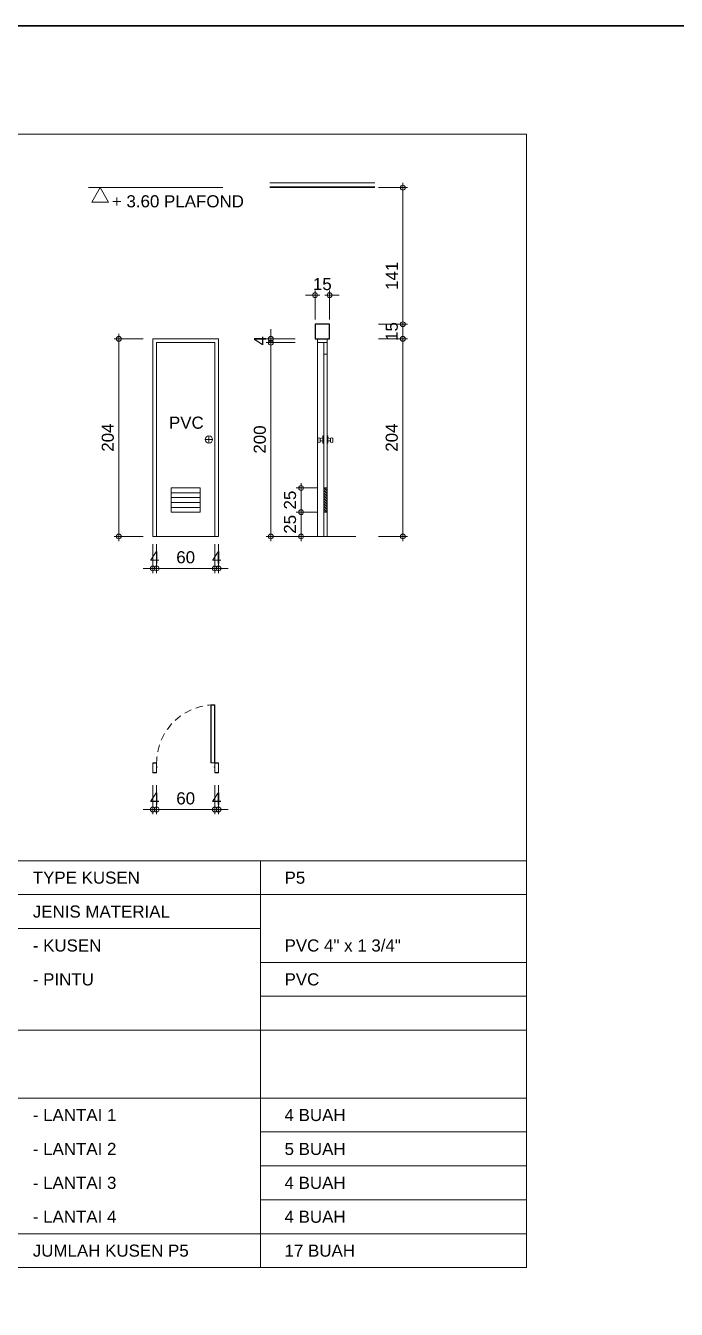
# Model space of a CAD drawing. Header units: millimetres. Extents: x -11 to 1625, y -267 to 180.
# Drawn here: x 1052.57 to 1066.01, y -19.5 to 7 of the extents above; entities that cross this region are included whole.
import ezdxf
from ezdxf.enums import TextEntityAlignment as Align

# ---------------------------------------------------------------- set-up
doc = ezdxf.new("R2010")
doc.units = ezdxf.units.MM
doc.linetypes.add('HIDDEN', pattern=[0.375, 0.25, -0.125])
for name, color, linetype, lineweight in [('ars', 11, 'Continuous', 5), ('blk', 1, 'Continuous', 30), ('GRS KOP', 1, 'Continuous', 35), ('kop', 7, 'Continuous', 20), ('kus', 63, 'Continuous', 15), ('lan', 7, 'Continuous', 15), ('not', 7, 'Continuous', 20), ('pla', 213, 'Continuous', 15), ('u', 6, 'Continuous', 20)]:
    doc.layers.add(name, color=color, linetype=linetype, lineweight=lineweight)
doc.styles.add('BARU', font='complex.shx')
doc.styles.add('S', font='SIMPLEX', dxfattribs={"width": 1.1})
doc.styles.get("Standard").update_dxf_attribs({"font": 'ARIALUNI.TTF'})
doc.dimstyles.new('SK 50', dxfattribs={"dimtxt": 0.25, "dimasz": 0.1, "dimexe": 0, "dimexo": 0, "dimgap": 0.1, "dimtad": 1, "dimdec": 0, "dimlfac": 50, "dimzin": 12, "dimdsep": 46, "dimtxsty": 'Standard', "dimblk": 'BULAT', "dimcen": 0.1, "dimclrd": 256, "dimclre": 256, "dimclrt": 256, "dimadec": 0, "dimazin": 3, "dimtfac": 1, "dimtdec": 0, "dimtofl": 0, "dimtmove": 0, "dimatfit": 3, "dimldrblk": 'BULAT', "dimfxl": 0, "dimtolj": 1, "dimtzin": 0, "dimlwd": -1, "dimlwe": -1, "dimarcsym": 0})

# ---------------------------------------------------------------- blocks, each defined once
blk = doc.blocks.new('kop')
at = {"layer": 'GRS KOP'}
blk.add_lwpolyline([(1, 54), (83, 54), (83, 1), (1, 1)], close=True, dxfattribs=at)
at = {"layer": 'kop', "style": 'BARU', "flags": 4}
for p, height in [((73.8, 5.4), 0.35), ((80.303, 5.382), 0.25), ((73.8, 4.9), 0.35), ((80.303, 4.882), 0.25), ((73.8, 4.4), 0.35), ((80.303, 4.382), 0.25)]:
    blk.add_attdef('-', p, '', height=height, dxfattribs=at)
at = {"layer": 'kop', "flags": 4}
for tag, p in [('AR-00', (78.057, 2.648)), ('00', (81.238, 2.647))]:
    blk.add_attdef(tag, text='', height=0.35, dxfattribs=at).set_placement(p, align=Align.MIDDLE)
blk = doc.blocks.new('P 60')
at = {"linetype": 'HIDDEN', "ltscale": 0.3}
blk.add_lwpolyline([(-0.64, 0.1, -0.414214), (-0.04, 0.7, -1.303225)], format="xyb", dxfattribs=at)
for points in [[(-0.04, 0.7), (-0.04, 0.1), (-0.08, 0.1), (-0.08, 0.7)], [(-0.042, 0.698), (-0.042, 0.102), (-0.078, 0.102), (-0.078, 0.698)], [(-0.635, 0.06), (-0.64, 0.06), (-0.64, 0.061), (-0.64, 0.1), (-0.68, 0.1), (-0.68, 0), (-0.64, 0), (-0.64, 0.056), (-0.635, 0.058)], [(-0.642, 0.002), (-0.678, 0.002), (-0.678, 0.098), (-0.642, 0.098)], [(-0.045, 0.06), (-0.04, 0.06), (-0.04, 0.061), (-0.04, 0.1), (0, 0.1), (0, 0), (-0.04, 0), (-0.04, 0.056), (-0.045, 0.058)], [(-0.038, 0.002), (-0.002, 0.002), (-0.002, 0.098), (-0.038, 0.098)]]:
    blk.add_lwpolyline(points, close=True)
blk = doc.blocks.new('BULAT')
for p, q in [((-1, 0), (1, 0)), ((0, -1), (0, 1))]:
    blk.add_line(p, q)
blk.add_circle((0, 0), 0.5)
blk = doc.blocks.new('*D1740')
at = {"layer": 'Defpoints', "color": 0, "ltscale": 0.15}
for p in [(1058.133, 0.456), (1057.633, -3.544), (1058.133, -3.544)]:
    blk.add_point(p, dxfattribs=at)
at = {"layer": 'u', "ltscale": 0.15}
for p, q in [((1058.133, 0.456), (1057.633, 0.456)), ((1057.633, 0.356), (1057.633, -3.444)), ((1058.133, -3.544), (1057.633, -3.544))]:
    blk.add_line(p, q, dxfattribs=at)
at = {"layer": 'u', "ltscale": 0.15, "xscale": 0.1, "yscale": 0.1, "zscale": 0.1}
for p, rotation in [((1057.633, 0.456), 90), ((1057.633, -3.544), 270)]:
    blk.add_blockref('BULAT', p, dxfattribs=dict(at, rotation=rotation))
at = {"layer": 'u', "ltscale": 0.15, "insert": (1057.405, -1.544), "char_height": 0.25, "attachment_point": 5, "rotation": 90}
blk.add_mtext('\\A1;200', dxfattribs=at)
blk = doc.blocks.new('PEILA')
blk.add_lwpolyline([(-0.188, -0.325), (0.188, -0.325), (0, 0)], close=True)
at = {"style": 'S', "width": 1.1, "flags": 4}
blk.add_attdef('CAT', (0.265, -0.289), '', height=0.2, dxfattribs=at)
blk = doc.blocks.new('*D1741')
at = {"layer": 'Defpoints', "color": 0, "ltscale": 0.15}
for p in [(1058.133, 0.536), (1057.633, 0.456), (1058.133, 0.456)]:
    blk.add_point(p, dxfattribs=at)
at = {"layer": 'u', "ltscale": 0.15}
for p, q in [((1057.633, 0.636), (1057.633, 0.736)), ((1058.133, 0.536), (1057.633, 0.536)), ((1058.133, 0.456), (1057.633, 0.456)), ((1057.633, 0.356), (1057.633, 0.256))]:
    blk.add_line(p, q, dxfattribs=at)
at = {"layer": 'u', "ltscale": 0.15, "xscale": 0.1, "yscale": 0.1, "zscale": 0.1}
for p, rotation in [((1057.633, 0.536), 270), ((1057.633, 0.456), 90)]:
    blk.add_blockref('BULAT', p, dxfattribs=dict(at, rotation=rotation))
at = {"layer": 'u', "ltscale": 0.15, "insert": (1057.408, 0.496), "char_height": 0.25, "attachment_point": 5, "rotation": 90}
blk.add_mtext('\\A1;4', dxfattribs=at)
blk = doc.blocks.new('*D1742')
at = {"layer": 'Defpoints', "color": 0, "ltscale": 0.15}
for p in [(1059.858, 0.536), (1059.858, -3.544), (1060.358, -3.544)]:
    blk.add_point(p, dxfattribs=at)
at = {"layer": 'u', "ltscale": 0.15}
for p, q in [((1059.858, 0.536), (1060.358, 0.536)), ((1060.358, 0.436), (1060.358, -3.444)), ((1059.858, -3.544), (1060.358, -3.544))]:
    blk.add_line(p, q, dxfattribs=at)
at = {"layer": 'u', "ltscale": 0.15, "xscale": 0.1, "yscale": 0.1, "zscale": 0.1}
for p, rotation in [((1060.358, 0.536), 90), ((1060.358, -3.544), 270)]:
    blk.add_blockref('BULAT', p, dxfattribs=dict(at, rotation=rotation))
at = {"layer": 'u', "ltscale": 0.15, "insert": (1060.13, -1.504), "char_height": 0.25, "attachment_point": 5, "rotation": 90}
blk.add_mtext('\\A1;204', dxfattribs=at)
blk = doc.blocks.new('*D1743')
at = {"layer": 'Defpoints', "color": 0, "ltscale": 0.15}
for p in [(1059.858, 3.656), (1059.858, 0.836), (1060.358, 0.836)]:
    blk.add_point(p, dxfattribs=at)
at = {"layer": 'u', "ltscale": 0.15}
for p, q in [((1059.858, 3.656), (1060.358, 3.656)), ((1060.358, 3.556), (1060.358, 0.936)), ((1059.858, 0.836), (1060.358, 0.836))]:
    blk.add_line(p, q, dxfattribs=at)
at = {"layer": 'u', "ltscale": 0.15, "xscale": 0.1, "yscale": 0.1, "zscale": 0.1}
for p, rotation in [((1060.358, 3.656), 90), ((1060.358, 0.836), 270)]:
    blk.add_blockref('BULAT', p, dxfattribs=dict(at, rotation=rotation))
at = {"layer": 'u', "ltscale": 0.15, "insert": (1060.132, 1.836), "char_height": 0.25, "attachment_point": 5, "rotation": 90}
blk.add_mtext('\\A1;141', dxfattribs=at)
blk = doc.blocks.new('*D1744')
at = {"layer": 'Defpoints', "color": 0, "ltscale": 0.15}
for p in [(1058.595, -3.044), (1058.257, -3.544), (1058.595, -3.544)]:
    blk.add_point(p, dxfattribs=at)
at = {"layer": 'u', "ltscale": 0.15}
for p, q in [((1058.595, -3.044), (1058.257, -3.044)), ((1058.257, -3.144), (1058.257, -3.444)), ((1058.595, -3.544), (1058.257, -3.544))]:
    blk.add_line(p, q, dxfattribs=at)
at = {"layer": 'u', "ltscale": 0.15, "xscale": 0.1, "yscale": 0.1, "zscale": 0.1}
for p, rotation in [((1058.257, -3.044), 90), ((1058.257, -3.544), 270)]:
    blk.add_blockref('BULAT', p, dxfattribs=dict(at, rotation=rotation))
at = {"layer": 'u', "ltscale": 0.15, "insert": (1058.029, -3.294), "char_height": 0.25, "attachment_point": 5, "rotation": 90}
blk.add_mtext('\\A1;25', dxfattribs=at)
blk = doc.blocks.new('*D1745')
at = {"layer": 'Defpoints', "color": 0, "ltscale": 0.15}
for p in [(1055.273, -3.704), (1056.473, -3.704), (1056.473, -4.204)]:
    blk.add_point(p, dxfattribs=at)
at = {"layer": 'u', "ltscale": 0.15}
for p, q in [((1055.273, -3.704), (1055.273, -4.204)), ((1056.473, -3.704), (1056.473, -4.204)), ((1055.373, -4.204), (1056.373, -4.204))]:
    blk.add_line(p, q, dxfattribs=at)
at = {"layer": 'u', "ltscale": 0.15, "xscale": 0.1, "yscale": 0.1, "zscale": 0.1, "rotation": 180}
blk.add_blockref('BULAT', (1055.273, -4.204), dxfattribs=at)
at = {"layer": 'u', "ltscale": 0.15, "xscale": 0.1, "yscale": 0.1, "zscale": 0.1}
blk.add_blockref('BULAT', (1056.473, -4.204), dxfattribs=at)
at = {"layer": 'u', "ltscale": 0.15, "insert": (1055.873, -3.976), "char_height": 0.25, "attachment_point": 5}
blk.add_mtext('\\A1;60', dxfattribs=at)
blk = doc.blocks.new('*D1746')
at = {"layer": 'Defpoints', "color": 0, "ltscale": 0.15}
for p in [(1055.193, -3.704), (1055.273, -3.704), (1055.273, -4.204)]:
    blk.add_point(p, dxfattribs=at)
at = {"layer": 'u', "ltscale": 0.15}
for p, q in [((1055.193, -3.704), (1055.193, -4.204)), ((1055.273, -3.704), (1055.273, -4.204)), ((1055.093, -4.204), (1054.993, -4.204)), ((1055.373, -4.204), (1055.473, -4.204))]:
    blk.add_line(p, q, dxfattribs=at)
at = {"layer": 'u', "ltscale": 0.15, "xscale": 0.1, "yscale": 0.1, "zscale": 0.1}
blk.add_blockref('BULAT', (1055.193, -4.204), dxfattribs=at)
at = {"layer": 'u', "ltscale": 0.15, "xscale": 0.1, "yscale": 0.1, "zscale": 0.1, "rotation": 180}
blk.add_blockref('BULAT', (1055.273, -4.204), dxfattribs=at)
at = {"layer": 'u', "ltscale": 0.15, "insert": (1055.233, -3.979), "char_height": 0.25, "attachment_point": 5}
blk.add_mtext('\\A1;4', dxfattribs=at)
blk = doc.blocks.new('*D1747')
at = {"layer": 'Defpoints', "color": 0, "ltscale": 0.15}
for p in [(1056.473, -3.704), (1056.553, -3.704), (1056.553, -4.204)]:
    blk.add_point(p, dxfattribs=at)
at = {"layer": 'u', "ltscale": 0.15}
for p, q in [((1056.473, -3.704), (1056.473, -4.204)), ((1056.553, -3.704), (1056.553, -4.204)), ((1056.373, -4.204), (1056.273, -4.204)), ((1056.653, -4.204), (1056.753, -4.204))]:
    blk.add_line(p, q, dxfattribs=at)
at = {"layer": 'u', "ltscale": 0.15, "xscale": 0.1, "yscale": 0.1, "zscale": 0.1}
blk.add_blockref('BULAT', (1056.473, -4.204), dxfattribs=at)
at = {"layer": 'u', "ltscale": 0.15, "xscale": 0.1, "yscale": 0.1, "zscale": 0.1, "rotation": 180}
blk.add_blockref('BULAT', (1056.553, -4.204), dxfattribs=at)
at = {"layer": 'u', "ltscale": 0.15, "insert": (1056.513, -3.979), "char_height": 0.25, "attachment_point": 5}
blk.add_mtext('\\A1;4', dxfattribs=at)
blk = doc.blocks.new('*D1748')
at = {"layer": 'Defpoints', "color": 0, "ltscale": 0.15}
for p in [(1054.993, 0.536), (1054.493, -3.544), (1054.993, -3.544)]:
    blk.add_point(p, dxfattribs=at)
at = {"layer": 'u', "ltscale": 0.15}
for p, q in [((1054.993, 0.536), (1054.493, 0.536)), ((1054.493, 0.436), (1054.493, -3.444)), ((1054.993, -3.544), (1054.493, -3.544))]:
    blk.add_line(p, q, dxfattribs=at)
at = {"layer": 'u', "ltscale": 0.15, "xscale": 0.1, "yscale": 0.1, "zscale": 0.1}
for p, rotation in [((1054.493, 0.536), 90), ((1054.493, -3.544), 270)]:
    blk.add_blockref('BULAT', p, dxfattribs=dict(at, rotation=rotation))
at = {"layer": 'u', "ltscale": 0.15, "insert": (1054.265, -1.504), "char_height": 0.25, "attachment_point": 5, "rotation": 90}
blk.add_mtext('\\A1;204', dxfattribs=at)
blk = doc.blocks.new('*D1749')
at = {"layer": 'Defpoints', "color": 0, "ltscale": 0.15}
for p in [(1058.595, -2.544), (1058.257, -3.044), (1058.595, -3.044)]:
    blk.add_point(p, dxfattribs=at)
at = {"layer": 'u', "ltscale": 0.15}
for p, q in [((1058.595, -2.544), (1058.257, -2.544)), ((1058.257, -2.644), (1058.257, -2.944)), ((1058.595, -3.044), (1058.257, -3.044))]:
    blk.add_line(p, q, dxfattribs=at)
at = {"layer": 'u', "ltscale": 0.15, "xscale": 0.1, "yscale": 0.1, "zscale": 0.1}
for p, rotation in [((1058.257, -2.544), 90), ((1058.257, -3.044), 270)]:
    blk.add_blockref('BULAT', p, dxfattribs=dict(at, rotation=rotation))
at = {"layer": 'u', "ltscale": 0.15, "insert": (1058.029, -2.794), "char_height": 0.25, "attachment_point": 5, "rotation": 90}
blk.add_mtext('\\A1;25', dxfattribs=at)
blk = doc.blocks.new('*D1750')
at = {"layer": 'Defpoints', "color": 0, "ltscale": 0.15}
for p in [(1059.858, 0.836), (1059.858, 0.536), (1060.358, 0.536)]:
    blk.add_point(p, dxfattribs=at)
at = {"layer": 'u', "ltscale": 0.15}
for p, q in [((1059.858, 0.836), (1060.358, 0.836)), ((1060.358, 0.936), (1060.358, 1.036)), ((1059.858, 0.536), (1060.358, 0.536)), ((1060.358, 0.436), (1060.358, 0.336))]:
    blk.add_line(p, q, dxfattribs=at)
at = {"layer": 'u', "ltscale": 0.15, "xscale": 0.1, "yscale": 0.1, "zscale": 0.1}
for p, rotation in [((1060.358, 0.836), 270), ((1060.358, 0.536), 90)]:
    blk.add_blockref('BULAT', p, dxfattribs=dict(at, rotation=rotation))
at = {"layer": 'u', "ltscale": 0.15, "insert": (1060.13, 0.686), "char_height": 0.25, "attachment_point": 5, "rotation": 90}
blk.add_mtext('\\A1;15', dxfattribs=at)
blk = doc.blocks.new('*D1767')
at = {"layer": 'Defpoints', "color": 0, "ltscale": 0.15}
for p in [(1055.273, -8.681), (1056.473, -8.681), (1056.473, -9.181)]:
    blk.add_point(p, dxfattribs=at)
at = {"layer": 'u', "ltscale": 0.15}
for p, q in [((1055.273, -8.681), (1055.273, -9.181)), ((1056.473, -8.681), (1056.473, -9.181)), ((1055.373, -9.181), (1056.373, -9.181))]:
    blk.add_line(p, q, dxfattribs=at)
at = {"layer": 'u', "ltscale": 0.15, "xscale": 0.1, "yscale": 0.1, "zscale": 0.1, "rotation": 180}
blk.add_blockref('BULAT', (1055.273, -9.181), dxfattribs=at)
at = {"layer": 'u', "ltscale": 0.15, "xscale": 0.1, "yscale": 0.1, "zscale": 0.1}
blk.add_blockref('BULAT', (1056.473, -9.181), dxfattribs=at)
at = {"layer": 'u', "ltscale": 0.15, "insert": (1055.873, -8.953), "char_height": 0.25, "attachment_point": 5}
blk.add_mtext('\\A1;60', dxfattribs=at)
blk = doc.blocks.new('*D1768')
at = {"layer": 'Defpoints', "color": 0, "ltscale": 0.15}
for p in [(1055.193, -8.681), (1055.273, -8.681), (1055.273, -9.181)]:
    blk.add_point(p, dxfattribs=at)
at = {"layer": 'u', "ltscale": 0.15}
for p, q in [((1055.193, -8.681), (1055.193, -9.181)), ((1055.273, -8.681), (1055.273, -9.181)), ((1055.093, -9.181), (1054.993, -9.181)), ((1055.373, -9.181), (1055.473, -9.181))]:
    blk.add_line(p, q, dxfattribs=at)
at = {"layer": 'u', "ltscale": 0.15, "xscale": 0.1, "yscale": 0.1, "zscale": 0.1}
blk.add_blockref('BULAT', (1055.193, -9.181), dxfattribs=at)
at = {"layer": 'u', "ltscale": 0.15, "xscale": 0.1, "yscale": 0.1, "zscale": 0.1, "rotation": 180}
blk.add_blockref('BULAT', (1055.273, -9.181), dxfattribs=at)
at = {"layer": 'u', "ltscale": 0.15, "insert": (1055.233, -8.956), "char_height": 0.25, "attachment_point": 5}
blk.add_mtext('\\A1;4', dxfattribs=at)
blk = doc.blocks.new('*D1769')
at = {"layer": 'Defpoints', "color": 0, "ltscale": 0.15}
for p in [(1056.473, -8.681), (1056.553, -8.681), (1056.553, -9.181)]:
    blk.add_point(p, dxfattribs=at)
at = {"layer": 'u', "ltscale": 0.15}
for p, q in [((1056.473, -8.681), (1056.473, -9.181)), ((1056.553, -8.681), (1056.553, -9.181)), ((1056.373, -9.181), (1056.273, -9.181)), ((1056.653, -9.181), (1056.753, -9.181))]:
    blk.add_line(p, q, dxfattribs=at)
at = {"layer": 'u', "ltscale": 0.15, "xscale": 0.1, "yscale": 0.1, "zscale": 0.1}
blk.add_blockref('BULAT', (1056.473, -9.181), dxfattribs=at)
at = {"layer": 'u', "ltscale": 0.15, "xscale": 0.1, "yscale": 0.1, "zscale": 0.1, "rotation": 180}
blk.add_blockref('BULAT', (1056.553, -9.181), dxfattribs=at)
at = {"layer": 'u', "ltscale": 0.15, "insert": (1056.513, -8.956), "char_height": 0.25, "attachment_point": 5}
blk.add_mtext('\\A1;4', dxfattribs=at)
blk = doc.blocks.new('*D1777')
at = {"layer": 'Defpoints', "color": 0, "ltscale": 0.15}
for p in [(1058.845, 1.436), (1058.545, 0.936), (1058.845, 0.936)]:
    blk.add_point(p, dxfattribs=at)
at = {"layer": 'u', "ltscale": 0.15}
for p, q in [((1058.445, 1.436), (1058.345, 1.436)), ((1058.545, 0.936), (1058.545, 1.436)), ((1058.845, 0.936), (1058.845, 1.436)), ((1058.945, 1.436), (1059.045, 1.436))]:
    blk.add_line(p, q, dxfattribs=at)
at = {"layer": 'u', "ltscale": 0.15, "xscale": 0.1, "yscale": 0.1, "zscale": 0.1}
blk.add_blockref('BULAT', (1058.545, 1.436), dxfattribs=at)
at = {"layer": 'u', "ltscale": 0.15, "xscale": 0.1, "yscale": 0.1, "zscale": 0.1, "rotation": 180}
blk.add_blockref('BULAT', (1058.845, 1.436), dxfattribs=at)
at = {"layer": 'u', "ltscale": 0.15, "insert": (1058.695, 1.664), "char_height": 0.25, "attachment_point": 5}
blk.add_mtext('\\A1;15', dxfattribs=at)

msp = doc.modelspace()

# ---------------------------------------------------------------- linework, layer by layer
at = {"layer": 'ars'}
for p, q in [((1059.7786007, 3.6560966), (1057.6122233, 3.6560966)), ((1056.2781172, -1.5439034), (1056.4281172, -1.5439034)), ((1056.3531172, -1.4689034), (1056.3531172, -1.6189034)), ((1055.5731172, -2.5439034), (1056.1731172, -2.5439034)), ((1055.5731172, -3.0439034), (1055.5731172, -2.5439034)), ((1055.5731172, -2.6439034), (1056.1731172, -2.6439034)), ((1056.1731172, -3.0439034), (1056.1731172, -2.5439034)), ((1058.730412, -2.5439034), (1058.730412, -3.0439034)), ((1058.790412, -2.6039034), (1058.730412, -2.5439034)), ((1058.790412, -2.6589034), (1058.730412, -2.5989034)), ((1058.790412, -2.5439034), (1058.790412, -3.0439034)), ((1055.5731172, -2.7439034), (1056.1731172, -2.7439034)), ((1055.5731172, -2.8439034), (1056.1731172, -2.8439034)), ((1058.790412, -2.7139034), (1058.730412, -2.6539034)), ((1058.790412, -2.7689034), (1058.730412, -2.7089034)), ((1058.790412, -2.8239034), (1058.730412, -2.7639034)), ((1058.790412, -2.8789034), (1058.730412, -2.8189034)), ((1058.790412, -2.9339034), (1058.730412, -2.8739034)), ((1055.5731172, -2.9439034), (1056.1731172, -2.9439034)), ((1055.5731172, -3.0439034), (1056.1731172, -3.0439034)), ((1058.790412, -2.9889034), (1058.730412, -2.9289034)), ((1058.790412, -3.0439034), (1058.730412, -2.9839034))]:
    msp.add_line(p, q, dxfattribs=at)
for points in [[(1058.5997955, -1.5143773), (1058.5997955, -1.5979409)], [(1058.6497955, -1.5143773), (1058.6497955, -1.5979409)], [(1058.6566844, -1.5204309), (1058.6497955, -1.5204309)], [(1058.6566844, -1.5673759), (1058.6497955, -1.5673759)], [(1058.8541396, -1.5204309), (1058.8610286, -1.5204309)], [(1058.8541396, -1.5673759), (1058.8610286, -1.5673759)], [(1058.8610286, -1.5143773), (1058.8610286, -1.5979409)], [(1058.9110286, -1.5143773), (1058.9110286, -1.5979409)]]:
    msp.add_lwpolyline(points, dxfattribs=at)
for points in [[(1058.715412, -1.4689034), (1058.7039084, -1.4689034), (1058.7039084, -1.6189034), (1058.715412, -1.6189034)], [(1058.795412, -1.4689034), (1058.8069156, -1.4689034), (1058.8069156, -1.6189034), (1058.795412, -1.6189034)]]:
    msp.add_lwpolyline(points, close=True, dxfattribs=at)
msp.add_circle((1056.3531172, -1.5439034), 0.075, dxfattribs=at)
for centre, radius, start, end in [((1058.6247955, -1.5443617), 0.0390393, 50.17975461, 129.82024539), ((1058.6542682, -1.3711443), 0.1493062, 269.07273269, 289.4189203), ((1058.6542682, -1.7166625), 0.1493062, 70.5810797, 90.92726731), ((1058.8565559, -1.3711443), 0.1493062, 250.5810797, 270.92726731), ((1058.8565559, -1.7166625), 0.1493062, 89.07273269, 109.4189203), ((1058.8860286, -1.5443617), 0.0390393, 50.17975461, 129.82024539), ((1058.6247955, -1.5679565), 0.0390393, 230.17975461, 309.82024539), ((1058.8860286, -1.5679565), 0.0390393, 230.17975461, 309.82024539)]:
    msp.add_arc(centre, radius, start, end, dxfattribs=at)
at = {"layer": 'blk'}
msp.add_lwpolyline([(1058.545412, 0.5360966), (1058.845412, 0.5360966), (1058.845412, 0.8360966), (1058.545412, 0.8360966)], close=True, dxfattribs=at)
at = {"layer": 'kus'}
for p, q in [((1060.3578082, 0.5360966), (1060.3578082, 0.8360966)), ((1055.1931172, -3.5439034), (1055.1931172, 0.5360966)), ((1056.5531172, 0.5360966), (1055.1931172, 0.5360966)), ((1056.5531172, -3.5439034), (1056.5531172, 0.5360966)), ((1058.595412, 0.5360966), (1058.595412, -3.5439034)), ((1058.795412, 0.5360966), (1058.795412, -3.5439034)), ((1055.2731172, -3.5439034), (1055.2731172, 0.4560966)), ((1056.4731172, 0.4560966), (1055.2731172, 0.4560966)), ((1056.4731172, -3.5439034), (1056.4731172, 0.4560966)), ((1058.795412, 0.4560966), (1058.595412, 0.4560966)), ((1058.725412, 0.4560966), (1058.725412, -3.5439034)), ((1058.795412, 0.2160966), (1058.725412, 0.2160966)), ((1058.725412, -2.5439034), (1058.795412, -2.5439034)), ((1058.725412, -3.0439034), (1058.795412, -3.0439034))]:
    msp.add_line(p, q, dxfattribs=at)
at = {"layer": 'lan'}
for p, q in [((1062.9151349, 4.7616769), (997.9151349, 4.7616769)), ((1062.9151349, -18.6383231), (1062.9151349, 4.7616769)), ((1055.1931172, -3.5439034), (1056.5531172, -3.5439034)), ((1057.5602233, -3.5439034), (1059.3891525, -3.5439034)), ((1062.9151349, -10.2383231), (997.9151349, -10.2383231)), ((1062.9151349, -10.9383231), (1052.4151349, -10.9383231)), ((1057.4151349, -11.6383231), (1052.4151349, -11.6383231)), ((1062.9151349, -12.3383231), (1057.4151349, -12.3383231)), ((1062.9151349, -13.0383231), (1057.4151349, -13.0383231)), ((1062.9151349, -13.7383231), (1052.4151349, -13.7383231)), ((1062.9151349, -15.1383231), (1052.4151349, -15.1383231)), ((1062.9151349, -15.8383231), (1057.4151349, -15.8383231)), ((1062.9151349, -16.5383231), (1057.4151349, -16.5383231)), ((1062.9151349, -17.2383231), (1057.4151349, -17.2383231)), ((1062.9151349, -17.9383231), (1052.4151349, -17.9383231)), ((1062.9151349, -18.6383231), (997.9151349, -18.6383231))]:
    msp.add_line(p, q, dxfattribs=at)
at = {"layer": 'not'}
msp.add_line((1057.4151349, -18.6383231), (1057.4151349, -10.2383231), dxfattribs=at)
at = {"layer": 'pla'}
for p, q in [((1057.6122233, 3.7560966), (1059.7786007, 3.7560966)), ((1056.6384534, 3.6560966), (1053.8669875, 3.6560966)), ((1057.6122233, 3.6760966), (1059.7786007, 3.6760966))]:
    msp.add_line(p, q, dxfattribs=at)

# ---------------------------------------------------------------- block references
at = {"layer": 'kop'}
msp.add_blockref('kop', (995.2141622, -47), dxfattribs=at)
at = {"layer": 'kus', "xscale": 2, "yscale": 2, "zscale": 2}
msp.add_blockref('P 60', (1056.5531172, -8.4212129), dxfattribs=at)
at = {"layer": 'not'}
ref = msp.add_blockref('PEILA', (1054.105488, 3.6560966), dxfattribs=dict(at, xscale=0.9237604307034012, yscale=0.9237604307034012, zscale=0.9237604307034012))
ref.add_attrib('CAT', '+ 3.60 PLAFOND', (1054.3488334, 3.2495447), dxfattribs={"layer": '0', "height": 0.25, "flags": 4})

# ---------------------------------------------------------------- texts
for s, p in [('PVC', (1055.5280739, -1.3205551)), ('TYPE KUSEN', (1052.7151349, -10.7133231)), ('P5', (1057.9151349, -10.7133231)), ('JENIS MATERIAL', (1052.7151349, -11.4133231)), ('- KUSEN', (1052.7151349, -12.1133231)), ('PVC 4" x 1 3/4"', (1057.9151349, -12.1133231)), ('- PINTU', (1052.7151349, -12.8133231)), ('PVC', (1057.9151349, -12.8133231)), ('- LANTAI 1', (1052.7151349, -15.6133231)), ('4 BUAH', (1057.9151349, -15.6133231)), ('- LANTAI 2', (1052.7151349, -16.3133231)), ('5 BUAH', (1057.9151349, -16.3133231)), ('- LANTAI 3', (1052.7151349, -17.0133231)), ('4 BUAH', (1057.9151349, -17.0133231)), ('- LANTAI 4', (1052.7151349, -17.7133231)), ('4 BUAH', (1057.9151349, -17.7133231)), ('JUMLAH KUSEN P5', (1052.7151349, -18.4133231)), ('17 BUAH', (1057.9151349, -18.4133231))]:
    msp.add_text(s, height=0.25, dxfattribs=at).set_placement(p)

# ---------------------------------------------------------------- dimensions: what is measured, and where the dimension line sits
at = {"layer": 'u', "ltscale": 0.15}
for base, p1, p2, picture, middle in [((1060.3578082, 0.8360966), (1059.8578082, 3.6560966), (1059.8578082, 0.8360966), '*D1743', (1060.3578082, 1.8360966)), ((1060.3578082, 0.5360966), (1059.8578082, 0.8360966), (1059.8578082, 0.5360966), '*D1750', (1060.3578082, 0.6860966)), ((1054.4931172, -3.5439034), (1054.9931172, 0.5360966), (1054.9931172, -3.5439034), '*D1748', (1054.4931172, -1.5039034)), ((1057.6330159, -3.5439034), (1058.1330159, 0.4560966), (1058.1330159, -3.5439034), '*D1740', (1057.6330159, -1.5439034)), ((1057.6330159, 0.4560966), (1058.1330159, 0.5360966), (1058.1330159, 0.4560966), '*D1741', (1057.6330159, 0.4960966)), ((1060.3578082, -3.5439034), (1059.8578082, 0.5360966), (1059.8578082, -3.5439034), '*D1742', (1060.3578082, -1.5039034)), ((1058.2567519, -3.0439034), (1058.595412, -2.5439034), (1058.595412, -3.0439034), '*D1749', (1058.2567519, -2.7939034)), ((1058.2567519, -3.5439034), (1058.595412, -3.0439034), (1058.595412, -3.5439034), '*D1744', (1058.2567519, -3.2939034))]:
    dim = msp.add_linear_dim(base=base, p1=p1, p2=p2, angle=270, dimstyle='SK 50', dxfattribs=at)
    dim.commit()
    dim.dimension.update_dxf_attribs({"geometry": picture, "text_midpoint": middle, "dimtype": 160})
for base, p1, p2, picture, middle in [((1058.845412, 1.4360966), (1058.545412, 0.9360966), (1058.845412, 0.9360966), '*D1777', (1058.695412, 1.4360966)), ((1055.2731172, -4.2039034), (1055.1931172, -3.7039034), (1055.2731172, -3.7039034), '*D1746', (1055.2331172, -4.2039034)), ((1056.4731172, -4.2039034), (1055.2731172, -3.7039034), (1056.4731172, -3.7039034), '*D1745', (1055.8731172, -4.2039034)), ((1056.5531172, -4.2039034), (1056.4731172, -3.7039034), (1056.5531172, -3.7039034), '*D1747', (1056.5131172, -4.2039034)), ((1055.2731172, -9.1812129), (1055.1931172, -8.6812129), (1055.2731172, -8.6812129), '*D1768', (1055.2331172, -9.1812129)), ((1056.4731172, -9.1812129), (1055.2731172, -8.6812129), (1056.4731172, -8.6812129), '*D1767', (1055.8731172, -9.1812129)), ((1056.5531172, -9.1812129), (1056.4731172, -8.6812129), (1056.5531172, -8.6812129), '*D1769', (1056.5131172, -9.1812129))]:
    dim = msp.add_linear_dim(base=base, p1=p1, p2=p2, dimstyle='SK 50', dxfattribs=at)
    dim.commit()
    dim.dimension.update_dxf_attribs({"geometry": picture, "text_midpoint": middle, "dimtype": 160})

doc.saveas('drawing.dxf')
